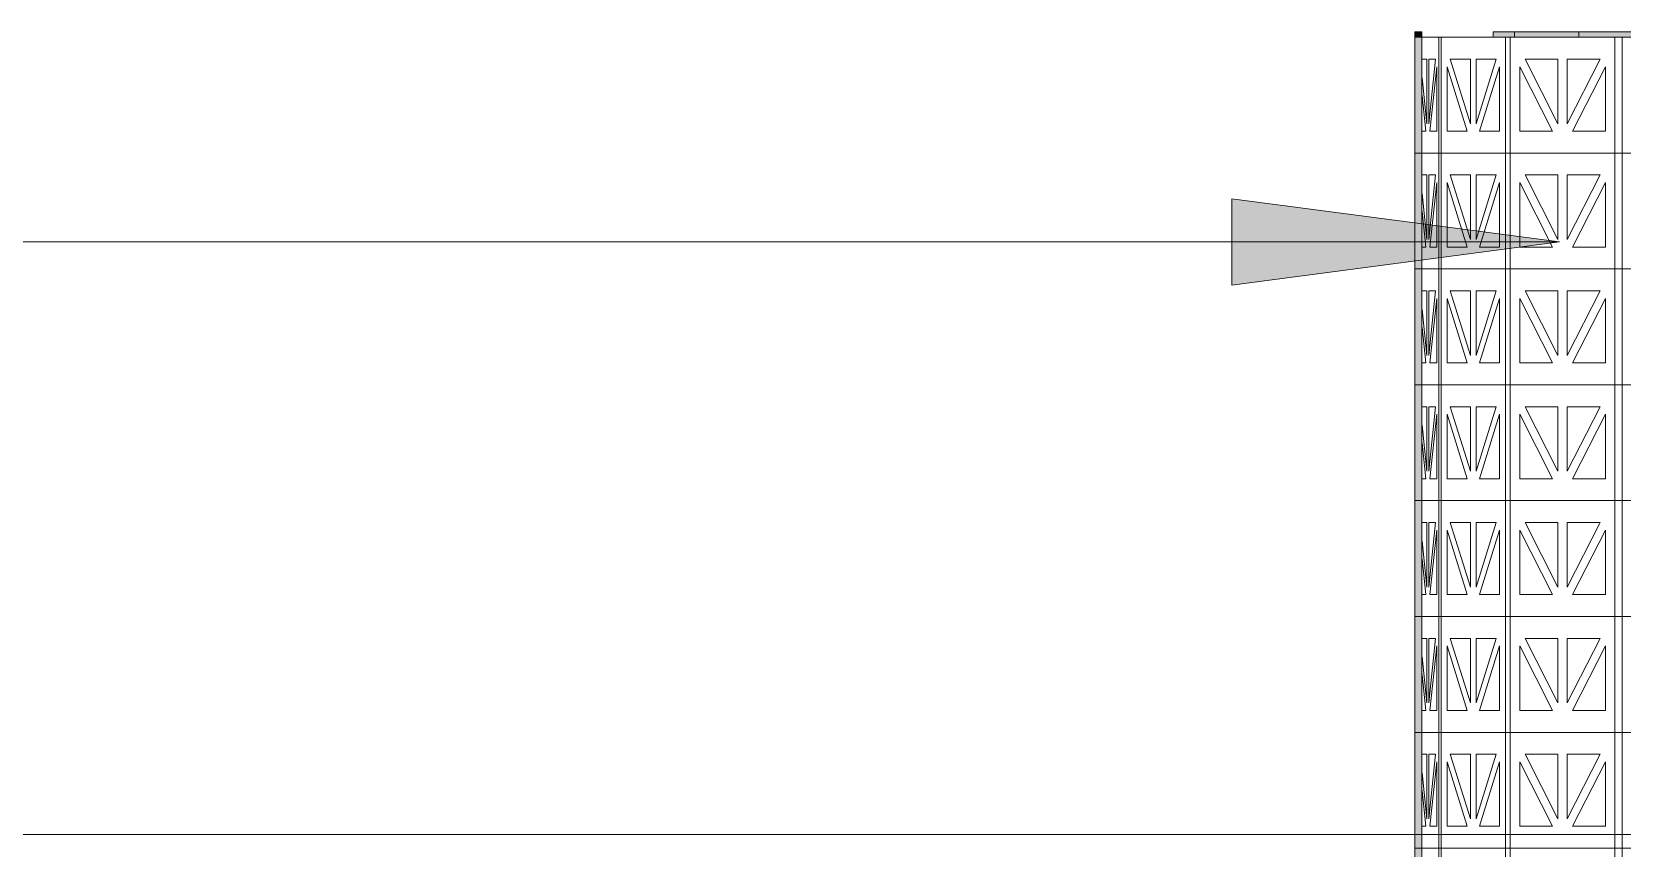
# Model space of a CAD drawing. Header units: millimetres. Extents: x -35517 to 139323, y -3702 to 5999.
# Drawn here: x 104025 to 105481, y 1378 to 2125 of the extents above; entities that cross this region are included whole.
import ezdxf

# ---------------------------------------------------------------- set-up
doc = ezdxf.new("R2010")
doc.units = ezdxf.units.MM
doc.layers.add('A-GLAZ-CURT', color=52, linetype='Continuous', lineweight=5)
doc.layers.add('G-ANNO-TEXT', color=231, linetype='Continuous', lineweight=5)

# ---------------------------------------------------------------- blocks, each defined once
blk = doc.blocks.new('System Panel - Glazed-V377-GENERAL EAST ELEVATION')
at = {"layer": 'A-GLAZ-CURT'}
blk.add_hatch(color=256, dxfattribs=at).paths.add_polyline_path([(-3285.3, 106), (-3278.8, 106), (-3278.8, 212), (-3285.3, 212), (-3285.3, 113.2)])
for p, q in [((-3285.3, 106), (-3285.3, 212)), ((-3278.8, 212), (-3285.3, 212)), ((-3278.8, 212), (-3278.8, 106)), ((-3278.8, 106), (-3285.3, 106))]:
    blk.add_line(p, q, dxfattribs=at)
blk = doc.blocks.new('System Panel - Glazed-1053836-GENERAL EAST ELEVATION')
at = {"layer": 'A-GLAZ-CURT'}
blk.add_hatch(color=256, dxfattribs=at).paths.add_polyline_path([(-3278.8, 2120), (-3278.8, 2125), (-3285.3, 2125), (-3285.3, 2120)])
for p, q in [((-3285.3, 2120), (-3285.3, 2125)), ((-3278.8, 2125), (-3285.3, 2125)), ((-3278.8, 2120), (-3285.3, 2120)), ((-3278.8, 2125), (-3278.8, 2120))]:
    blk.add_line(p, q, dxfattribs=at)
blk = doc.blocks.new('The BREEZEBLOCK Family1 - The BREEZEBLOCK Family1-V387-GENERAL EAST ELEVATION')
at = {"layer": 'A-GLAZ-CURT'}
for p, q in [((-3263.4, 212), (-3278.6, 212)), ((-3263.4, 106), (-3263.4, 212)), ((-3261.1, 212), (-3263.4, 212)), ((-3278.6, 192), (-3274.2, 192)), ((-3274.2, 192), (-3274.2, 132.9)), ((-3272.4, 132.9), (-3272.4, 192)), ((-3272.4, 192), (-3266.2, 192)), ((-3266.2, 192), (-3272.4, 132.9)), ((-3274.2, 132.9), (-3278.6, 175)), ((-3271.4, 126), (-3265.2, 185.1)), ((-3265.2, 185.1), (-3265.2, 126)), ((-3278.6, 158.5), (-3275.2, 126)), ((-3275.2, 126), (-3278.6, 126)), ((-3265.2, 126), (-3271.4, 126)), ((-3278.6, 106), (-3263.4, 106)), ((-3261.1, 106), (-3263.4, 106))]:
    blk.add_line(p, q, dxfattribs=at)
blk = doc.blocks.new('The BREEZEBLOCK Family1 - The BREEZEBLOCK Family1-V388-GENERAL EAST ELEVATION')
at = {"layer": 'A-GLAZ-CURT'}
for p, q in [((-3261.1, 212), (-3261.1, 106)), ((-3202.4, 212), (-3261.1, 212)), ((-3202.4, 106), (-3202.4, 212)), ((-3197.9, 212), (-3202.4, 212)), ((-3252.9, 192), (-3234.4, 192)), ((-3234.4, 132.9), (-3252.9, 192)), ((-3234.4, 192), (-3234.4, 132.9)), ((-3229.1, 132.9), (-3229.1, 192)), ((-3229.1, 192), (-3210.7, 192)), ((-3210.7, 192), (-3229.1, 132.9)), ((-3255.8, 126), (-3255.8, 185.1)), ((-3255.8, 185.1), (-3237.4, 126)), ((-3226.2, 126), (-3207.7, 185.1)), ((-3207.7, 185.1), (-3207.7, 126)), ((-3237.4, 126), (-3255.8, 126)), ((-3207.7, 126), (-3226.2, 126)), ((-3226.2, 126), (-3226.1, 126)), ((-3261.1, 106), (-3202.4, 106)), ((-3197.9, 106), (-3202.4, 106))]:
    blk.add_line(p, q, dxfattribs=at)
blk = doc.blocks.new('The BREEZEBLOCK Family1 - The BREEZEBLOCK Family1-V434-GENERAL EAST ELEVATION')
at = {"layer": 'A-GLAZ-CURT'}
for p, q in [((-3197.9, 848), (-3197.9, 742)), ((-3102.1, 848), (-3197.9, 848)), ((-3102.1, 742), (-3102.1, 848)), ((-3095.5, 848), (-3102.1, 848)), ((-3189.2, 762), (-3189.2, 821.1)), ((-3189.2, 821.1), (-3159.2, 762)), ((-3184.4, 828), (-3154.3, 828)), ((-3154.3, 768.9), (-3184.4, 828)), ((-3154.3, 828), (-3154.3, 768.9)), ((-3145.7, 768.9), (-3145.7, 828)), ((-3145.7, 828), (-3115.6, 828)), ((-3115.6, 828), (-3145.7, 768.9)), ((-3140.8, 762), (-3110.7, 821.1)), ((-3110.7, 821.1), (-3110.7, 762)), ((-3159.2, 762), (-3189.2, 762)), ((-3110.7, 762), (-3140.8, 762)), ((-3197.9, 742), (-3102.1, 742)), ((-3095.5, 742), (-3102.1, 742))]:
    blk.add_line(p, q, dxfattribs=at)
blk = doc.blocks.new('The BREEZEBLOCK Family1 - The BREEZEBLOCK Family1-V441-GENERAL EAST ELEVATION')
at = {"layer": 'A-GLAZ-CURT'}
for p, q in [((-3095.5, 954), (-3095.5, 848)), ((-2965.7, 954), (-3095.5, 954)), ((-2965.7, 848), (-2965.7, 954)), ((-2957.2, 954), (-2965.7, 954)), ((-3077.2, 934), (-3036.4, 934)), ((-3036.4, 874.9), (-3077.2, 934)), ((-3036.4, 934), (-3036.4, 874.9)), ((-3024.7, 874.9), (-3024.7, 934)), ((-3024.7, 934), (-2984, 934)), ((-2984, 934), (-3024.7, 874.9)), ((-3083.8, 868), (-3083.8, 927.1)), ((-3083.8, 927.1), (-3043, 868)), ((-3018.2, 868), (-2977.4, 927.1)), ((-2977.4, 927.1), (-2977.4, 868)), ((-3043, 868), (-3083.8, 868)), ((-2977.4, 868), (-3018.2, 868)), ((-3095.5, 848), (-2965.7, 848)), ((-2957.2, 848), (-2965.7, 848))]:
    blk.add_line(p, q, dxfattribs=at)
blk = doc.blocks.new('System Panel - Glazed-1053772-GENERAL EAST ELEVATION')
at = {"layer": 'A-GLAZ-CURT'}
blk.add_hatch(color=256, dxfattribs=at).paths.add_polyline_path([(-3197.9, 2120), (-3194, 2120), (-3194, 2125), (-3213.7, 2125), (-3212.7, 2120), (-3202.4, 2120)])
for p, q in [((-3194, 2125), (-3213.7, 2125)), ((-3213.7, 2125), (-3213.7, 2120)), ((-3194, 2120), (-3194, 2125))]:
    blk.add_line(p, q, dxfattribs=at)
blk = doc.blocks.new('System Panel - Glazed-1053709-GENERAL EAST ELEVATION')
at = {"layer": 'A-GLAZ-CURT'}
for points in [[(-3193.9, 2120), (-3135.2, 2120), (-3135.2, 2125), (-3193.9, 2125), (-3193.9, 2123)], [(-3135.2, 2120), (-3135, 2120), (-3135.2, 2125)]]:
    blk.add_hatch(color=256, dxfattribs=at).paths.add_polyline_path(points)
for p, q in [((-3135.2, 2125), (-3193.9, 2125)), ((-3193.9, 2125), (-3193.9, 2120)), ((-3135.2, 2120), (-3135.2, 2125))]:
    blk.add_line(p, q, dxfattribs=at)
blk = doc.blocks.new('System Panel - Glazed-V452-GENERAL EAST ELEVATION')
at = {"layer": 'A-GLAZ-CURT'}
for points in [[(-3110.7, 2120), (-3039.2, 2120), (-3039.2, 2125), (-3135, 2125), (-3135, 2120), (-3113, 2120)], [(-3039.2, 2120), (-3038.9, 2120), (-3039.2, 2125)]]:
    blk.add_hatch(color=256, dxfattribs=at).paths.add_polyline_path(points)
for p, q in [((-3039.2, 2125), (-3135, 2125)), ((-3135, 2125), (-3135, 2120)), ((-3039.2, 2120), (-3039.2, 2125))]:
    blk.add_line(p, q, dxfattribs=at)

msp = doc.modelspace()

# ---------------------------------------------------------------- hatches: boundary and pattern name
at = {"layer": 'G-ANNO-TEXT'}
msp.add_hatch(color=7, dxfattribs=at).paths.add_polyline_path([(105423.3, 1932.7), (105123.3, 1972.2), (105123.3, 1893.2)])

# ---------------------------------------------------------------- linework, layer by layer
at = {"layer": 'G-ANNO-TEXT', "color": 7}
for p, q in [((105423.3, 1932.7), (105123.3, 1972.2)), ((105123.3, 1972.2), (105123.3, 1893.2)), ((105423.3, 1932.7), (102854.4, 1932.7)), ((105123.3, 1893.2), (105423.3, 1932.7)), ((107572.7, 1390.6), (102854.4, 1390.6))]:
    msp.add_line(p, q, dxfattribs=at)

# ---------------------------------------------------------------- block references
at = {"layer": 'A-GLAZ-CURT'}
for name, p in [('System Panel - Glazed-1053836-GENERAL EAST ELEVATION', (108576.2, 0)), ('System Panel - Glazed-V377-GENERAL EAST ELEVATION', (108576.2, 1908)), ('The BREEZEBLOCK Family1 - The BREEZEBLOCK Family1-V387-GENERAL EAST ELEVATION', (108576.2, 1908)), ('The BREEZEBLOCK Family1 - The BREEZEBLOCK Family1-V388-GENERAL EAST ELEVATION', (108576.2, 1908)), ('System Panel - Glazed-1053772-GENERAL EAST ELEVATION', (108576.2, 0)), ('The BREEZEBLOCK Family1 - The BREEZEBLOCK Family1-V434-GENERAL EAST ELEVATION', (108576.2, 1272)), ('System Panel - Glazed-1053709-GENERAL EAST ELEVATION', (108576.2, 0)), ('System Panel - Glazed-V452-GENERAL EAST ELEVATION', (108576.2, 0)), ('The BREEZEBLOCK Family1 - The BREEZEBLOCK Family1-V441-GENERAL EAST ELEVATION', (108576.2, 1166)), ('System Panel - Glazed-V377-GENERAL EAST ELEVATION', (108576.2, 1802)), ('The BREEZEBLOCK Family1 - The BREEZEBLOCK Family1-V387-GENERAL EAST ELEVATION', (108576.2, 1802)), ('The BREEZEBLOCK Family1 - The BREEZEBLOCK Family1-V388-GENERAL EAST ELEVATION', (108576.2, 1802)), ('The BREEZEBLOCK Family1 - The BREEZEBLOCK Family1-V434-GENERAL EAST ELEVATION', (108576.2, 1166)), ('The BREEZEBLOCK Family1 - The BREEZEBLOCK Family1-V441-GENERAL EAST ELEVATION', (108576.2, 1060)), ('System Panel - Glazed-V377-GENERAL EAST ELEVATION', (108576.2, 1696)), ('The BREEZEBLOCK Family1 - The BREEZEBLOCK Family1-V387-GENERAL EAST ELEVATION', (108576.2, 1696)), ('The BREEZEBLOCK Family1 - The BREEZEBLOCK Family1-V388-GENERAL EAST ELEVATION', (108576.2, 1696)), ('The BREEZEBLOCK Family1 - The BREEZEBLOCK Family1-V434-GENERAL EAST ELEVATION', (108576.2, 1060)), ('The BREEZEBLOCK Family1 - The BREEZEBLOCK Family1-V441-GENERAL EAST ELEVATION', (108576.2, 954)), ('System Panel - Glazed-V377-GENERAL EAST ELEVATION', (108576.2, 1590)), ('The BREEZEBLOCK Family1 - The BREEZEBLOCK Family1-V387-GENERAL EAST ELEVATION', (108576.2, 1590)), ('The BREEZEBLOCK Family1 - The BREEZEBLOCK Family1-V388-GENERAL EAST ELEVATION', (108576.2, 1590)), ('The BREEZEBLOCK Family1 - The BREEZEBLOCK Family1-V434-GENERAL EAST ELEVATION', (108576.2, 954)), ('The BREEZEBLOCK Family1 - The BREEZEBLOCK Family1-V441-GENERAL EAST ELEVATION', (108576.2, 848)), ('System Panel - Glazed-V377-GENERAL EAST ELEVATION', (108576.2, 1484)), ('The BREEZEBLOCK Family1 - The BREEZEBLOCK Family1-V387-GENERAL EAST ELEVATION', (108576.2, 1484)), ('The BREEZEBLOCK Family1 - The BREEZEBLOCK Family1-V388-GENERAL EAST ELEVATION', (108576.2, 1484)), ('The BREEZEBLOCK Family1 - The BREEZEBLOCK Family1-V434-GENERAL EAST ELEVATION', (108576.2, 848)), ('The BREEZEBLOCK Family1 - The BREEZEBLOCK Family1-V441-GENERAL EAST ELEVATION', (108576.2, 742)), ('System Panel - Glazed-V377-GENERAL EAST ELEVATION', (108576.2, 1378)), ('The BREEZEBLOCK Family1 - The BREEZEBLOCK Family1-V387-GENERAL EAST ELEVATION', (108576.2, 1378)), ('The BREEZEBLOCK Family1 - The BREEZEBLOCK Family1-V388-GENERAL EAST ELEVATION', (108576.2, 1378)), ('The BREEZEBLOCK Family1 - The BREEZEBLOCK Family1-V434-GENERAL EAST ELEVATION', (108576.2, 742)), ('The BREEZEBLOCK Family1 - The BREEZEBLOCK Family1-V441-GENERAL EAST ELEVATION', (108576.2, 636)), ('System Panel - Glazed-V377-GENERAL EAST ELEVATION', (108576.2, 1272)), ('The BREEZEBLOCK Family1 - The BREEZEBLOCK Family1-V387-GENERAL EAST ELEVATION', (108576.2, 1272)), ('The BREEZEBLOCK Family1 - The BREEZEBLOCK Family1-V388-GENERAL EAST ELEVATION', (108576.2, 1272)), ('The BREEZEBLOCK Family1 - The BREEZEBLOCK Family1-V434-GENERAL EAST ELEVATION', (108576.2, 636)), ('The BREEZEBLOCK Family1 - The BREEZEBLOCK Family1-V441-GENERAL EAST ELEVATION', (108576.2, 530)), ('System Panel - Glazed-V377-GENERAL EAST ELEVATION', (108576.2, 1166)), ('The BREEZEBLOCK Family1 - The BREEZEBLOCK Family1-V387-GENERAL EAST ELEVATION', (108576.2, 1166)), ('The BREEZEBLOCK Family1 - The BREEZEBLOCK Family1-V388-GENERAL EAST ELEVATION', (108576.2, 1166)), ('The BREEZEBLOCK Family1 - The BREEZEBLOCK Family1-V434-GENERAL EAST ELEVATION', (108576.2, 530)), ('The BREEZEBLOCK Family1 - The BREEZEBLOCK Family1-V441-GENERAL EAST ELEVATION', (108576.2, 424))]:
    msp.add_blockref(name, p, dxfattribs=at)

doc.saveas('drawing.dxf')
